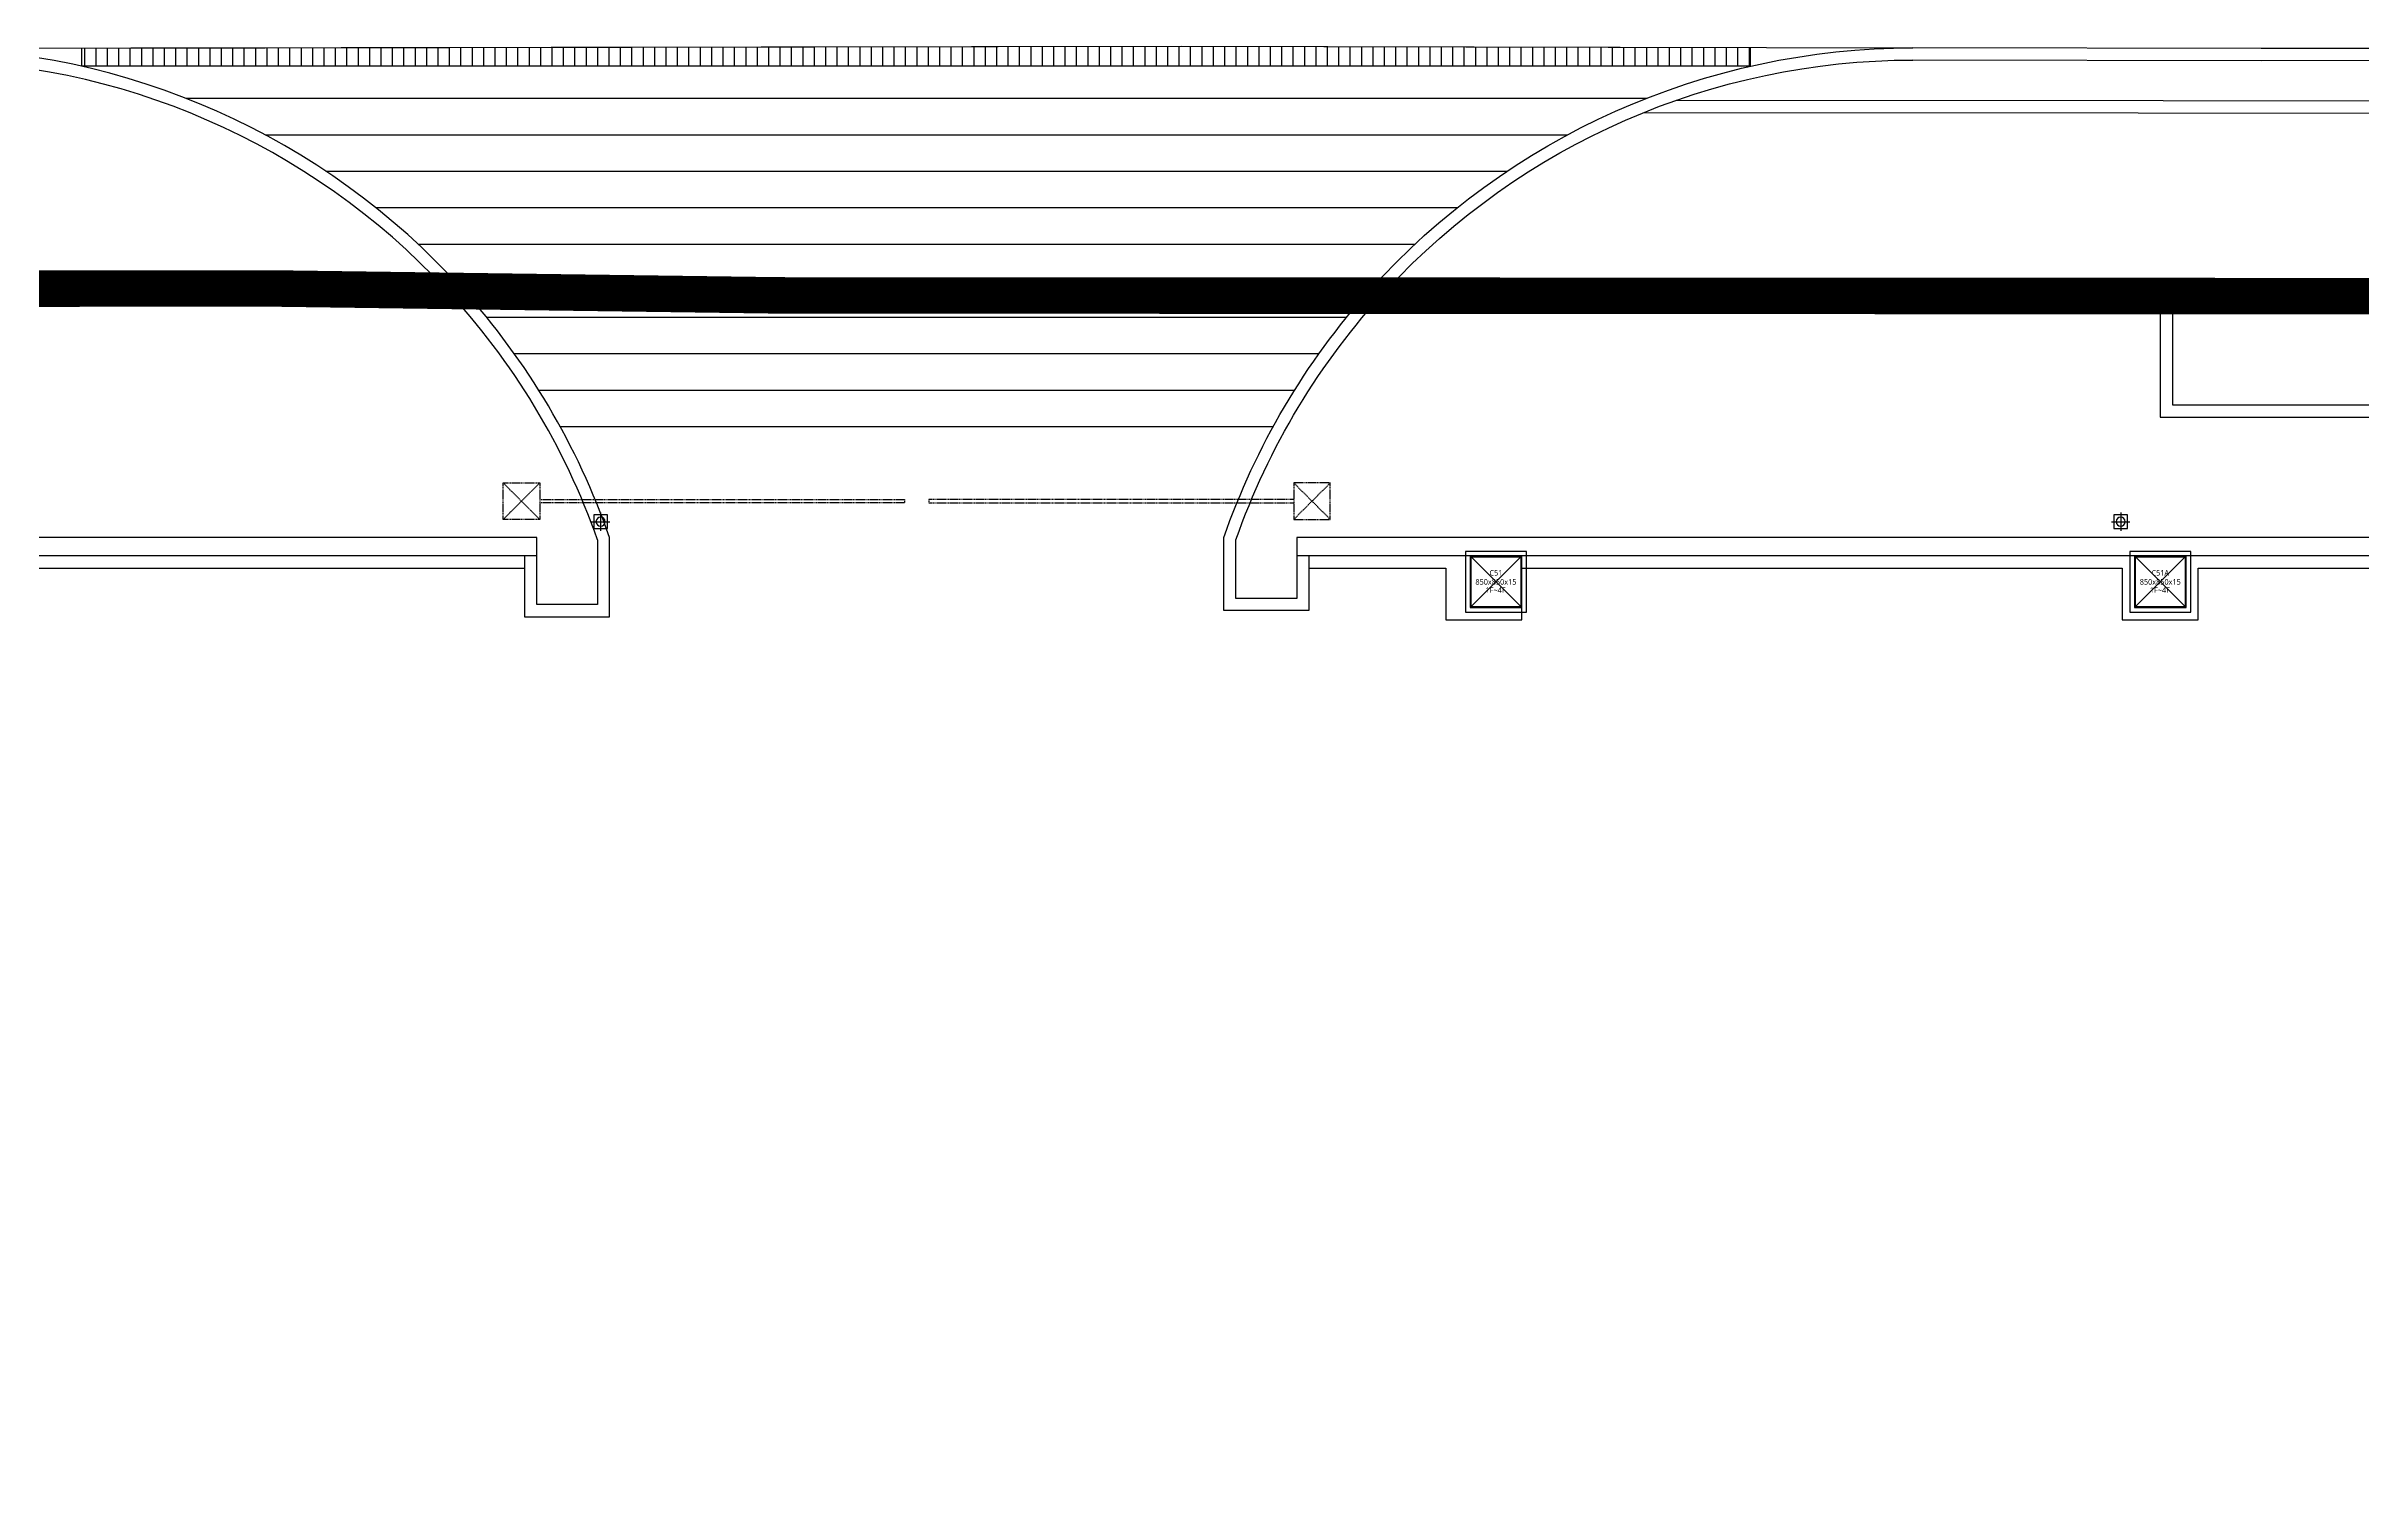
# Model space of a CAD drawing. Header units: millimetres. Extents: x -27104 to 125781, y -3376 to 46996.
# Drawn here: x 56247 to 56992, y 18756 to 19220 of the extents above; entities that cross this region are included whole.
import ezdxf
from ezdxf.enums import TextEntityAlignment as Align

# ---------------------------------------------------------------- set-up
doc = ezdxf.new("R2010")
doc.units = ezdxf.units.MM
doc.header["$LTSCALE"] = 100
doc.header["$MEASUREMENT"] = 0
doc.header["$PDSIZE"] = -10
doc.linetypes.add('DASHED', pattern=[0.75, 0.5, -0.25])
doc.layers.get('0').update_dxf_attribs({"linetype": 'CONTINUOUS'})
doc.layers.get('Defpoints').update_dxf_attribs({"color": 171, "linetype": 'CONTINUOUS'})
doc.layers.add('#프레임 라인', color=189, linetype='CONTINUOUS', plot=False)
doc.layers.add('ELE9', color=9, linetype='CONTINUOUS')
doc.layers.add('홈통', color=6, linetype='CONTINUOUS')
doc.styles.add('TE', font='malgun_0.ttf')

# ---------------------------------------------------------------- blocks, each defined once
blk = doc.blocks.new('*U433')
at = {"color": 0, "linetype": 'ByBlock'}
for p, q in [((425, 425), (-425, 425)), ((-425, 425), (-425, -425)), ((-410, 410), (410, 410)), ((-410, -410), (-410, 410)), ((410, 410), (410, -410)), ((425, -425), (425, 425)), ((-425, -425), (425, -425)), ((410, -410), (-410, -410))]:
    blk.add_line(p, q, dxfattribs=at)
at = {"layer": 'Defpoints'}
blk.add_point((0, 0), dxfattribs=at)
blk = doc.blocks.new('C51-1-4F')
at = {"layer": '#프레임 라인', "ltscale": 0.1}
blk.add_lwpolyline([(-500, -500), (500, -500), (500, 500), (-500, 500)], close=True, dxfattribs=at)
at = {"layer": 'Defpoints', "ltscale": 10000}
for p, q in [((-425, -425), (425, 425)), ((425, -425), (-425, 425))]:
    blk.add_line(p, q, dxfattribs=at)
at = {"ltscale": 0.1}
blk.add_blockref('*U433', (0, 0), dxfattribs=at)
at = {"layer": 'Defpoints', "style": 'TE'}
for s, p in [('850x850x15', (0, -47)), ('C51', (0, 102)), ('1F~4F', (-6, -182))]:
    blk.add_text(s, height=90, dxfattribs=at).set_placement(p, align=Align.CENTER)
blk = doc.blocks.new('C51A-1-4F')
at = {"layer": '#프레임 라인', "ltscale": 0.1}
blk.add_lwpolyline([(-500, -500), (500, -500), (500, 500), (-500, 500)], close=True, dxfattribs=at)
at = {"layer": 'Defpoints', "ltscale": 10000}
for p, q in [((-425, -425), (425, 425)), ((425, -425), (-425, 425))]:
    blk.add_line(p, q, dxfattribs=at)
at = {"ltscale": 0.1}
blk.add_blockref('*U433', (0, 0), dxfattribs=at)
at = {"layer": 'Defpoints', "style": 'TE'}
for s, p in [('850x850x15', (0, -47)), ('C51A', (0, 102)), ('1F~4F', (-6, -182))]:
    blk.add_text(s, height=90, dxfattribs=at).set_placement(p, align=Align.CENTER)
blk = doc.blocks.new('A$C251c222b')
at = {"linetype": 'DASHED', "ltscale": 0.3}
blk.add_lwpolyline([(-105, 750), (495, 750), (495, 150), (-105, 150)], close=True, dxfattribs=at)
for points in [[(-105, 750), (495, 150)], [(-105, 150), (495, 750)], [(495, 475), (6495, 475), (6495, 425), (495, 425)]]:
    blk.add_lwpolyline(points, dxfattribs=at)
blk = doc.blocks.new('A$C64A97E52')
at = {"layer": '홈통', "color": 1}
for p, q in [((450, 200), (-50, 200)), ((200, 450), (200, -50))]:
    blk.add_line(p, q, dxfattribs=at)
at = {"layer": '홈통', "ltscale": 0.1}
blk.add_circle((200, 200), 125, dxfattribs=at)
blk = doc.blocks.new('fghghhjjhk')
at = {"layer": '홈통'}
blk.add_lwpolyline([(36494545, -795979), (36494320, -795979), (36494320, -796204), (36494545, -796204)], close=True, dxfattribs=at)
at = {"xscale": -0.6, "yscale": 0.6, "zscale": 0.6}
blk.add_blockref('A$C64A97E52', (36494553, -796211), dxfattribs=at)
blk = doc.blocks.new('sdmfklfmkgghghj')
for p in [(-47100, -288000), (-22100, -288000)]:
    blk.add_blockref('fghghhjjhk', p)
blk = doc.blocks.new('ggtyu')
at = {"layer": 'ELE9'}
h = blk.add_hatch(dxfattribs=at)
h.set_pattern_fill('ANSI31', color=253, scale=29.345677, angle=45)
h.set_pattern_definition([(90, (-656983.303, 18552.4617), (-3.668209615, 0), [])])
h.paths.add_polyline_path([(56069.35, 19377), (56069.35, 19382.89), (56423.08, 19383.44), (56606.03, 19383.04), (56606.03, 19377)])
at = {"layer": 'ELE9', "color": 253, "ltscale": 0.1}
for points in [[(56017.47, 19382.81), (56423.08, 19383.44), (56658.44, 19382.93)], [(59060.26, 19382.87), (58507.12, 19383.05), (57954.15, 19383.13), (57522.91, 19382.75), (56770.52, 19382.69), (56658.44, 19382.93)], [(56571.87, 19362.17), (57525.94, 19361.55)], [(56582.23, 19366.07), (57522.17, 19365.46)], [(56223.23, 19261.1), (56452.63, 19261.11)], [(56215.66, 19225.37), (56017.09, 19225.37)], [(56215.66, 19219.5), (56017.09, 19219.5)], [(56211.75, 19219.5), (56211.75, 19199.93), (56239.14, 19199.93), (56239.14, 19225.37)], [(56235.23, 19224.7), (56235.23, 19203.85), (56215.66, 19203.85), (56215.66, 19225.37)], [(59095.45, 19219.5), (56460.21, 19219.5)], [(56021.98, 19215.59), (56211.75, 19215.59)], [(56464.12, 19215.59), (56508.14, 19215.59), (56508.14, 19198.96), (56532.6, 19198.96), (56532.6, 19215.59), (56725.79, 19215.59), (56725.79, 19198.96), (56750.24, 19198.96), (56750.24, 19215.59), (56940.99, 19215.59)]]:
    blk.add_lwpolyline(points, dxfattribs=at)
at = {"layer": 'ELE9', "color": 253}
blk.add_lwpolyline([(56069.35, 19377), (56069.35, 19382.89), (56423.08, 19383.44), (56606.03, 19383.04), (56606.03, 19377)], close=True, dxfattribs=at)
at = {"layer": 'ELE9', "color": 253, "ltscale": 0.1}
for points in [[(56483.68, 19304.92, -0.21305), (56658.44, 19382.93)], [(56488.97, 19304.91, -0.209065), (56658.44, 19379.02)], [(59115.02, 19302.55), (59115.02, 19324.18, 0.414119), (59060.26, 19378.96), (58507.12, 19379.14), (57954.15, 19379.21), (57522.91, 19378.84), (56770.52, 19378.77), (56658.44, 19379.02)], [(56464.12, 19219.5), (56464.12, 19201.89), (56436.73, 19201.89), (56436.73, 19225.37, -0.099339), (56483.68, 19304.92, -0.078705)], [(59115.02, 19302.55), (59115.02, 19201.4), (59095.45, 19201.4), (59095.45, 19225.37), (56460.21, 19225.37), (56460.21, 19205.8), (56440.65, 19205.8), (56440.65, 19224.7, -0.102472), (56488.97, 19304.91, -0.080568)]]:
    blk.add_lwpolyline(points, format="xyb", dxfattribs=at)
at = {"layer": 'ELE9', "color": 253, "ltscale": 5}
for points in [[(56102.81, 19366.75), (56572.8, 19366.75)], [(56128.28, 19355.01), (56547.41, 19355.01)], [(56147.86, 19343.27), (56527.88, 19343.27)], [(56163.92, 19331.53), (56511.85, 19331.53)], [(56177.52, 19319.8), (56498.26, 19319.8)], [(56189.26, 19308.06), (56486.54, 19308.06)], [(56199.49, 19296.32), (56476.33, 19296.32)], [(56208.45, 19284.58), (56467.38, 19284.58)], [(56216.32, 19272.84), (56459.52, 19272.84)]]:
    blk.add_lwpolyline(points, dxfattribs=at)
at = {"layer": 'ELE9', "color": 253, "ltscale": 10, "const_width": 11.74}
blk.add_lwpolyline([(58117.4, 19302.45), (56293.79, 19303.3), (56130.33, 19305.54), (55417.38, 19305.02), (55371.92, 19302.77), (55334.43, 19294.86), (55298.15, 19281.28), (55264.28, 19263.18), (55232.53, 19241.4), (55203.25, 19216.08), (55176.69, 19187.57), (55154.69, 19155.9), (55137.52, 19121.31), (55126.02, 19084.39), (55120.08, 19046.47), (55118.26, 19007.57), (55122.22, 18968.89), (55130.53, 18930.92), (55563.33, 17286.67)], dxfattribs=at)
at = {"layer": 'ELE9', "color": 253, "ltscale": 0.1}
for points in [[(58890.03, 19303.26), (56738.02, 19303.26), (56738.02, 19264.14), (58890.03, 19264.14)], [(58886.12, 19299.35), (56741.93, 19299.35), (56741.93, 19268.05), (58886.12, 19268.05)]]:
    blk.add_lwpolyline(points, close=True, dxfattribs=at)
for radius, start in [(234.77, 42.07996), (230.85, 42.96578)]:
    blk.add_arc((56017.47, 19148.04), radius, start, 90, dxfattribs=at)
at = {"layer": 'ELE9', "color": 253}
for radius, start, end in [(230.85, 19.39389, 42.96578), (234.77, 19.23005, 42.07996)]:
    blk.add_arc((56017.47, 19148.04), radius, start, end, dxfattribs=at)
at = {"layer": 'ELE9', "color": 253, "ltscale": 0.1, "yscale": 0.01956378461538462, "zscale": 0.01956378461538462}
for name, p, xscale in [('A$C251c222b', (56206.95, 19228.3), 0.01956378461538462), ('A$C251c222b', (56468.92, 19228.3), -0.01956378461538462), ('sdmfklfmkgghghj', (-656811.56, 40439.43), 0.01956378461538462), ('C51-1-4F', (56524.28, 19211.18), 0.01956378461538462), ('C51A-1-4F', (56738.02, 19211.18), 0.01956378461538462)]:
    blk.add_blockref(name, p, dxfattribs=dict(at, xscale=xscale))

msp = doc.modelspace()

# ---------------------------------------------------------------- block references
msp.add_blockref('ggtyu', (189.46, -163.8))

doc.saveas('drawing.dxf')
